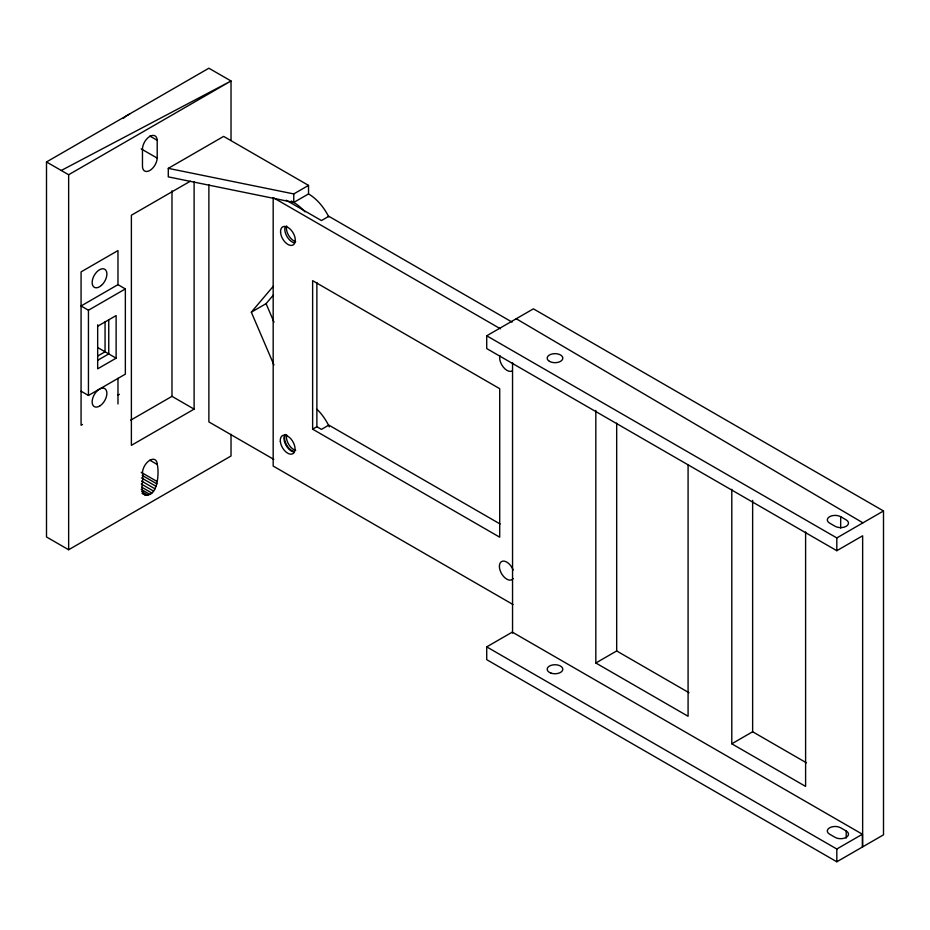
<?xml version="1.0" encoding="UTF-8"?>
<svg xmlns="http://www.w3.org/2000/svg" width="930" height="930" viewBox="0 0 930 930"><rect width="100%" height="100%" fill="white"/><g stroke="black" fill="none" stroke-linecap="round" stroke-linejoin="round"><path stroke-width="1.4" d="M157.205 140.302A10.439 6.022 -60 0 0 149.521 136.582A10.439 6.022 -60 0 0 142.464 149.532L142.464 165.807A10.439 6.022 -60 0 0 149.474 170.678A10.439 6.022 -60 0 0 157.205 158.123L157.205 140.302L149.823 136.036M142.151 493.446C157.751 501.875 159.507 472.068 157.217 464.465L149.835 460.199M273.955 365.013L251.321 312.178L273.467 286.056M251.321 312.178L266.085 303.657L273.467 294.95M231.024 434.287L231.024 456.002L68.646 549.746L46.5 536.97L46.5 161.959L208.878 68.216L231.024 80.991L231.024 140.36M46.5 161.959L68.646 174.747L231.024 80.991L61.264 170.481M304.982 211.877A36.537 21.088 60 0 0 293.764 202.449L168.284 176.874L168.284 168.353L223.642 136.396L308.527 185.395L308.527 193.928A36.537 21.088 60 0 1 328.72 216.806M190.359 181.187L131.386 215.225L131.386 445.342L194.114 409.13L194.114 181.908M125.352 288.928L117.971 284.661L81.073 305.97L88.443 310.236L125.352 288.928L125.352 374.151L88.443 395.459L81.073 391.204M168.284 168.353L293.764 193.928L308.527 185.395M291.264 201.008L293.764 202.449L308.527 193.928M97.673 326.209L116.122 315.561L116.122 358.178L97.673 368.826L97.673 324.791M97.673 356.039L105.055 351.784L105.055 321.954M97.673 360.305L108.752 353.912L108.752 319.827M117.971 395.145L119.412 394.308M82.503 424.464L81.073 425.289L81.073 271.886L117.971 250.577L117.971 284.661M130.572 420.244L171.98 396.343L194.114 409.13M312.631 429.172L499.712 537.191L499.712 388.682L312.631 280.674L312.631 429.172L316.874 426.731L321.443 429.369L328.825 425.103L500.084 523.985M862.645 846.87L862.645 535.785L836.814 550.7L486.716 348.576L486.716 335.788L533.402 308.841L883.5 510.965L883.5 834.838L836.814 861.785L486.716 659.661L486.716 646.873L512.302 632.109L862.401 834.233L862.401 847.021M595.828 410.49L595.828 662.997L616.683 650.954L688.99 692.711M486.716 335.788L836.814 537.924L883.5 510.965M731.794 489.308L731.794 743.802L752.637 731.759L806.438 762.821M486.716 646.873L836.814 849.009L862.401 834.233M512.07 322.094L328.825 216.295L321.443 220.561L286.219 200.229M840.673 516.708L846.207 519.905A7.824 4.522 0 0 1 846.207 526.299A7.824 4.522 0 0 1 835.128 526.299L829.595 523.102A7.824 4.522 0 0 1 829.595 516.708A7.824 4.522 0 0 1 840.673 516.708L840.673 528.077M500.433 328.801L273.176 197.59L273.176 466.058L512.988 604.512M141.209 148.893L157.205 158.123M97.673 347.518L116.122 358.178M273.792 459.385L208.878 421.906L208.878 184.686M595.828 662.997L688.084 716.263L688.084 465.209M731.794 743.802L805.601 786.408L805.601 531.925M846.207 830.99L840.673 827.793A7.824 4.522 0 0 0 829.595 827.793A7.824 4.522 0 0 0 829.595 834.187L835.128 837.384A7.824 4.522 0 0 0 846.207 837.384A7.824 4.522 0 0 0 846.207 830.99L846.207 838.093M141.221 472.335L157.217 481.566M142.197 475.393L156.961 483.914M141.465 477.881L156.228 486.402M141.523 481.031L155.054 488.843M141.221 483.984L153.52 491.075M141.906 487.274L151.741 492.958M141.221 489.378L149.835 494.353M141.767 491.61L147.928 495.167M142.453 493.214L146.138 495.341M516.243 318.746L862.935 522.834M144.615 494.865C139.186 489.331 144.278 479.822 142.453 473.103A10.439 6.022 -60 0 1 149.777 460.292A10.439 6.022 -60 0 1 157.217 464.465M266.085 303.657L274.001 322.152M836.814 537.924L836.814 550.7M836.814 849.009L836.814 861.785M752.637 500.41L752.637 731.759M616.683 423.127L616.683 650.954M512.546 362.677L512.546 633.179M316.874 282.546L316.874 426.731M293.764 193.928L293.764 202.449M171.98 190.824L171.98 396.343M117.971 378.312L117.971 403.98M88.443 310.236L88.443 395.459M68.646 174.747L68.646 549.746M294.519 242.904A10.439 6.022 60 0 1 284.929 227.606M294.217 451.573A10.439 6.022 60 0 1 286.324 444.47A10.439 6.022 60 0 1 285.336 434.496M512.232 370.93A10.439 6.022 60 0 1 503.328 367.141A10.439 6.022 60 0 1 499.887 355.562M513.162 578.565A10.439 6.022 60 0 1 502.026 574.403A10.439 6.022 60 0 1 502.026 561.348A10.439 6.022 60 0 1 513.162 570.044M294.054 452.026A10.439 6.022 60 0 1 286.045 445.365A10.439 6.022 60 0 1 284.603 435.217M317.049 409.328A36.537 21.088 60 0 1 329.313 426.847M295.67 241.614A10.439 6.022 60 0 1 286.638 225.955M295.67 450.422A10.439 6.022 60 0 1 286.638 434.763M123.272 118.412A20.879 12.055 -60 0 1 129.642 114.111M280.558 232.198A10.439 6.022 60 0 0 292.008 245.381A10.439 6.022 60 0 0 291.206 230.187A10.439 6.022 60 0 0 280.558 232.198M549.456 361.363A7.824 4.522 0 0 0 562.557 359.329A7.824 4.522 0 0 0 552.966 353.795A7.824 4.522 0 0 0 549.456 361.363M551.072 673.157A7.824 4.522 0 0 0 562.813 669.251A7.824 4.522 0 0 0 551.072 665.334A7.824 4.522 0 0 0 551.072 673.157M280.337 441.378A10.439 6.022 60 0 0 292.055 454.049A10.439 6.022 60 0 0 290.625 438.565A10.439 6.022 60 0 0 280.337 441.378M101.428 285.405A10.439 6.022 -60 0 0 104.741 269.235A10.439 6.022 -60 0 0 92.396 280.186A10.439 6.022 -60 0 0 101.428 285.405M100.242 405.654A10.439 6.022 -60 0 0 105.52 389.17A10.439 6.022 -60 0 0 92.802 397.947A10.439 6.022 -60 0 0 100.242 405.654"/></g></svg>
